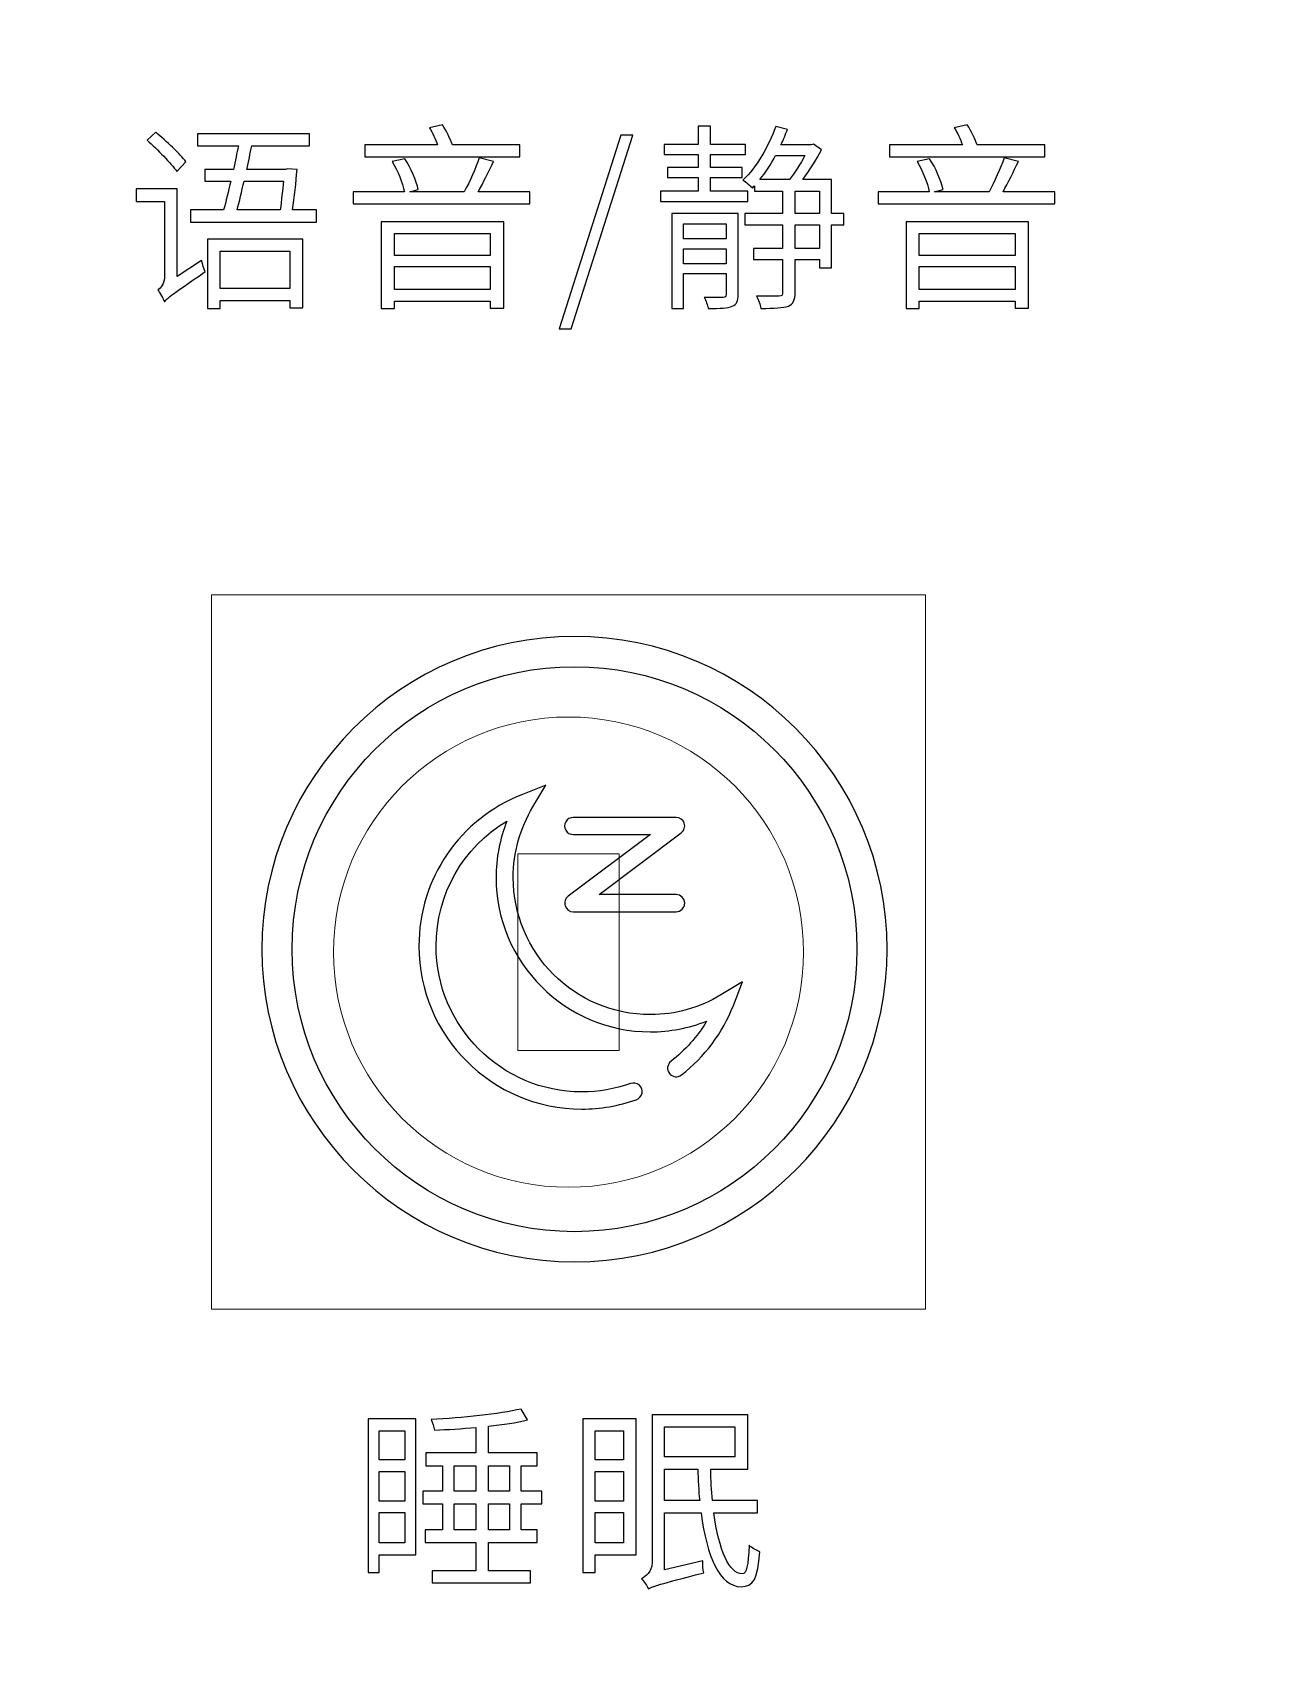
# Model space of a CAD drawing. Header units: millimetres. Extents: x 1003 to 1574, y -7 to 383.
# Drawn here: x 1067.84 to 1088.41, y 118.8 to 146.1 of the extents above; entities that cross this region are included whole.
import ezdxf

# ---------------------------------------------------------------- set-up
doc = ezdxf.new("R2010")
doc.units = ezdxf.units.MM
doc.layers.add('1', color=7, linetype='Continuous')
doc.layers.add('layer 1', color=7, linetype='Continuous')

# ---------------------------------------------------------------- blocks, each defined once
blk = doc.blocks.new('111')
at = {"layer": 'layer 1', "color": 1}
for points, knots in [([(581.58, 281.308), (574.092, 282.419), (568.226, 288.689), (567.735, 296.362), (567.735, 296.362), (567.735, 296.362), (567.735, 365.578), (567.735, 365.578), (567.735, 365.578), (568.277, 374.047), (575.367, 380.808), (583.958, 380.808), (583.958, 380.808), (583.958, 380.808), (760.978, 380.808), (760.978, 380.808), (760.978, 380.808), (769.919, 380.808), (777.235, 373.486), (777.235, 364.537), (777.235, 364.537), (777.235, 364.537), (777.235, 297.403), (777.235, 297.403), (777.235, 297.403), (777.235, 289.262), (771.181, 282.469), (763.356, 281.308), (763.356, 281.308), (763.356, 281.308), (581.58, 281.308), (581.58, 281.308)], [0, 0, 0, 0, 0.111111, 0.111111, 0.111111, 0.111111, 0.222222, 0.222222, 0.222222, 0.222222, 0.333333, 0.333333, 0.333333, 0.333333, 0.444444, 0.444444, 0.444444, 0.444444, 0.555556, 0.555556, 0.555556, 0.555556, 0.666667, 0.666667, 0.666667, 0.666667, 0.777778, 0.777778, 0.777778, 0.777778, 1, 1, 1, 1]), ([(636.408, 354.942), (636.408, 354.942), (633.799, 354.942), (633.799, 354.942), (633.799, 354.942), (633.799, 354.942), (633.799, 355.144), (633.799, 355.144), (633.799, 355.144), (633.799, 355.144), (635.023, 355.144), (635.023, 355.144), (635.023, 355.144), (634.993, 355.238), (634.939, 355.349), (634.886, 355.432), (634.886, 355.432), (634.886, 355.432), (635.104, 355.479), (635.104, 355.479), (635.104, 355.479), (635.174, 355.379), (635.234, 355.248), (635.272, 355.144), (635.272, 355.144), (635.272, 355.144), (636.408, 355.144), (636.408, 355.144), (636.408, 355.144), (636.408, 355.144), (636.408, 354.942), (636.408, 354.942)], [0, 0, 0, 0, 0.111111, 0.111111, 0.111111, 0.111111, 0.222222, 0.222222, 0.222222, 0.222222, 0.333333, 0.333333, 0.333333, 0.333333, 0.444444, 0.444444, 0.444444, 0.444444, 0.555556, 0.555556, 0.555556, 0.555556, 0.666667, 0.666667, 0.666667, 0.666667, 0.777778, 0.777778, 0.777778, 0.777778, 1, 1, 1, 1]), ([(640.238, 354.195), (640.238, 354.195), (638.769, 354.195), (638.769, 354.195), (638.769, 354.195), (638.769, 354.195), (638.769, 354.369), (638.769, 354.369), (638.769, 354.369), (638.769, 354.369), (639.403, 354.369), (639.403, 354.369), (639.403, 354.369), (639.403, 354.369), (639.403, 354.597), (639.403, 354.597), (639.403, 354.597), (639.403, 354.597), (638.886, 354.597), (638.886, 354.597), (638.886, 354.597), (638.886, 354.597), (638.886, 354.765), (638.886, 354.765), (638.886, 354.765), (638.886, 354.765), (639.403, 354.765), (639.403, 354.765), (639.403, 354.765), (639.403, 354.765), (639.403, 354.98), (639.403, 354.98), (639.403, 354.98), (639.403, 354.98), (638.832, 354.98), (638.832, 354.98), (638.832, 354.98), (638.832, 354.98), (638.832, 355.151), (638.832, 355.151), (638.832, 355.151), (638.832, 355.151), (639.403, 355.151), (639.403, 355.151), (639.403, 355.151), (639.403, 355.151), (639.403, 355.456), (639.403, 355.456), (639.403, 355.456), (639.403, 355.456), (639.611, 355.456), (639.611, 355.456), (639.611, 355.456), (639.611, 355.456), (639.611, 355.151), (639.611, 355.151), (639.611, 355.151), (639.611, 355.151), (640.198, 355.151), (640.198, 355.151), (640.198, 355.151), (640.198, 355.151), (640.198, 354.98), (640.198, 354.98), (640.198, 354.98), (640.198, 354.98), (639.611, 354.98), (639.611, 354.98), (639.611, 354.98), (639.611, 354.98), (639.611, 354.765), (639.611, 354.765), (639.611, 354.765), (639.611, 354.765), (640.141, 354.765), (640.141, 354.765), (640.141, 354.765), (640.141, 354.765), (640.141, 354.597), (640.141, 354.597), (640.141, 354.597), (640.141, 354.597), (639.611, 354.597), (639.611, 354.597), (639.611, 354.597), (639.611, 354.597), (639.611, 354.369), (639.611, 354.369), (639.611, 354.369), (639.611, 354.369), (640.238, 354.369), (640.238, 354.369), (640.238, 354.369), (640.238, 354.369), (640.238, 354.195), (640.238, 354.195)], [0, 0, 0, 0, 0.04, 0.04, 0.04, 0.04, 0.08, 0.08, 0.08, 0.08, 0.12, 0.12, 0.12, 0.12, 0.16, 0.16, 0.16, 0.16, 0.2, 0.2, 0.2, 0.2, 0.24, 0.24, 0.24, 0.24, 0.28, 0.28, 0.28, 0.28, 0.32, 0.32, 0.32, 0.32, 0.36, 0.36, 0.36, 0.36, 0.4, 0.4, 0.4, 0.4, 0.44, 0.44, 0.44, 0.44, 0.48, 0.48, 0.48, 0.48, 0.52, 0.52, 0.52, 0.52, 0.56, 0.56, 0.56, 0.56, 0.6, 0.6, 0.6, 0.6, 0.64, 0.64, 0.64, 0.64, 0.68, 0.68, 0.68, 0.68, 0.72, 0.72, 0.72, 0.72, 0.76, 0.76, 0.76, 0.76, 0.8, 0.8, 0.8, 0.8, 0.84, 0.84, 0.84, 0.84, 0.88, 0.88, 0.88, 0.88, 0.92, 0.92, 0.92, 0.92, 1, 1, 1, 1]), ([(641.851, 353.799), (641.851, 353.799), (641.643, 353.799), (641.643, 353.799), (641.643, 353.799), (641.643, 353.799), (641.643, 353.081), (641.643, 353.081), (641.643, 353.081), (641.643, 353.081), (641.442, 353.081), (641.442, 353.081), (641.442, 353.081), (641.442, 353.081), (641.442, 353.216), (641.442, 353.216), (641.442, 353.216), (641.442, 353.216), (641.033, 353.216), (641.033, 353.216), (641.033, 353.216), (641.033, 353.216), (641.033, 352.662), (641.033, 352.662), (641.033, 352.662), (641.033, 352.535), (641.003, 352.474), (640.919, 352.437), (640.919, 352.437), (640.831, 352.404), (640.687, 352.397), (640.456, 352.397), (640.456, 352.397), (640.446, 352.458), (640.416, 352.545), (640.386, 352.605), (640.386, 352.605), (640.563, 352.598), (640.714, 352.602), (640.761, 352.602), (640.761, 352.602), (640.808, 352.605), (640.821, 352.615), (640.821, 352.666), (640.821, 352.666), (640.821, 352.666), (640.821, 353.216), (640.821, 353.216), (640.821, 353.216), (640.821, 353.216), (640.335, 353.216), (640.335, 353.216), (640.335, 353.216), (640.335, 353.216), (640.335, 353.403), (640.335, 353.403), (640.335, 353.403), (640.335, 353.403), (640.821, 353.403), (640.821, 353.403), (640.821, 353.403), (640.821, 353.403), (640.821, 353.799), (640.821, 353.799), (640.821, 353.799), (640.821, 353.799), (640.187, 353.799), (640.187, 353.799), (640.187, 353.799), (640.187, 353.799), (640.187, 353.99), (640.187, 353.99), (640.187, 353.99), (640.187, 353.99), (640.821, 353.99), (640.821, 353.99), (640.821, 353.99), (640.821, 353.99), (640.821, 354.369), (640.821, 354.369), (640.821, 354.369), (640.821, 354.369), (640.352, 354.369), (640.352, 354.369), (640.352, 354.369), (640.352, 354.369), (640.352, 354.456), (640.352, 354.456), (640.352, 354.456), (640.352, 354.456), (640.318, 354.419), (640.318, 354.419), (640.318, 354.419), (640.285, 354.453), (640.204, 354.52), (640.157, 354.55), (640.157, 354.55), (640.386, 354.775), (640.583, 355.11), (640.707, 355.452), (640.707, 355.452), (640.707, 355.452), (640.905, 355.405), (640.905, 355.405), (640.905, 355.405), (640.872, 355.318), (640.835, 355.228), (640.795, 355.144), (640.795, 355.144), (640.795, 355.144), (641.304, 355.144), (641.304, 355.144), (641.304, 355.144), (641.304, 355.144), (641.341, 355.154), (641.341, 355.154), (641.341, 355.154), (641.341, 355.154), (641.475, 355.063), (641.475, 355.063), (641.475, 355.063), (641.392, 354.899), (641.274, 354.711), (641.16, 354.56), (641.16, 354.56), (641.16, 354.56), (641.643, 354.56), (641.643, 354.56), (641.643, 354.56), (641.643, 354.56), (641.643, 353.99), (641.643, 353.99), (641.643, 353.99), (641.643, 353.99), (641.851, 353.99), (641.851, 353.99), (641.851, 353.99), (641.851, 353.99), (641.851, 353.799), (641.851, 353.799)], [0, 0, 0, 0, 0.027778, 0.027778, 0.027778, 0.027778, 0.055556, 0.055556, 0.055556, 0.055556, 0.083333, 0.083333, 0.083333, 0.083333, 0.111111, 0.111111, 0.111111, 0.111111, 0.138889, 0.138889, 0.138889, 0.138889, 0.166667, 0.166667, 0.166667, 0.166667, 0.194444, 0.194444, 0.194444, 0.194444, 0.222222, 0.222222, 0.222222, 0.222222, 0.25, 0.25, 0.25, 0.25, 0.277778, 0.277778, 0.277778, 0.277778, 0.305556, 0.305556, 0.305556, 0.305556, 0.333333, 0.333333, 0.333333, 0.333333, 0.361111, 0.361111, 0.361111, 0.361111, 0.388889, 0.388889, 0.388889, 0.388889, 0.416667, 0.416667, 0.416667, 0.416667, 0.444444, 0.444444, 0.444444, 0.444444, 0.472222, 0.472222, 0.472222, 0.472222, 0.5, 0.5, 0.5, 0.5, 0.527778, 0.527778, 0.527778, 0.527778, 0.555556, 0.555556, 0.555556, 0.555556, 0.583333, 0.583333, 0.583333, 0.583333, 0.611111, 0.611111, 0.611111, 0.611111, 0.638889, 0.638889, 0.638889, 0.638889, 0.666667, 0.666667, 0.666667, 0.666667, 0.694444, 0.694444, 0.694444, 0.694444, 0.722222, 0.722222, 0.722222, 0.722222, 0.75, 0.75, 0.75, 0.75, 0.777778, 0.777778, 0.777778, 0.777778, 0.805556, 0.805556, 0.805556, 0.805556, 0.833333, 0.833333, 0.833333, 0.833333, 0.861111, 0.861111, 0.861111, 0.861111, 0.888889, 0.888889, 0.888889, 0.888889, 0.916667, 0.916667, 0.916667, 0.916667, 0.944444, 0.944444, 0.944444, 0.944444, 1, 1, 1, 1]), ([(645.229, 354.942), (645.229, 354.942), (642.62, 354.942), (642.62, 354.942), (642.62, 354.942), (642.62, 354.942), (642.62, 355.144), (642.62, 355.144), (642.62, 355.144), (642.62, 355.144), (643.844, 355.144), (643.844, 355.144), (643.844, 355.144), (643.814, 355.238), (643.76, 355.349), (643.707, 355.432), (643.707, 355.432), (643.707, 355.432), (643.924, 355.479), (643.924, 355.479), (643.924, 355.479), (643.995, 355.379), (644.055, 355.248), (644.092, 355.144), (644.092, 355.144), (644.092, 355.144), (645.229, 355.144), (645.229, 355.144), (645.229, 355.144), (645.229, 355.144), (645.229, 354.942), (645.229, 354.942)], [0, 0, 0, 0, 0.111111, 0.111111, 0.111111, 0.111111, 0.222222, 0.222222, 0.222222, 0.222222, 0.333333, 0.333333, 0.333333, 0.333333, 0.444444, 0.444444, 0.444444, 0.444444, 0.555556, 0.555556, 0.555556, 0.555556, 0.666667, 0.666667, 0.666667, 0.666667, 0.777778, 0.777778, 0.777778, 0.777778, 1, 1, 1, 1]), ([(630.643, 354.698), (630.539, 354.839), (630.321, 355.063), (630.143, 355.221), (630.143, 355.221), (630.143, 355.221), (630.287, 355.355), (630.287, 355.355), (630.287, 355.355), (630.465, 355.207), (630.693, 354.996), (630.794, 354.859), (630.794, 354.859), (630.794, 354.859), (630.643, 354.698), (630.643, 354.698)], [0, 0, 0, 0, 0.2, 0.2, 0.2, 0.2, 0.4, 0.4, 0.4, 0.4, 0.6, 0.6, 0.6, 0.6, 1, 1, 1, 1]), ([(632.99, 354.051), (632.99, 354.051), (632.99, 353.846), (632.99, 353.846), (632.99, 353.846), (632.99, 353.846), (630.87, 353.846), (630.87, 353.846), (630.87, 353.846), (630.87, 353.846), (630.87, 354.051), (630.87, 354.051), (630.87, 354.051), (630.87, 354.051), (631.427, 354.051), (631.427, 354.051), (631.427, 354.051), (631.467, 354.191), (631.508, 354.362), (631.548, 354.537), (631.548, 354.537), (631.548, 354.537), (631.112, 354.537), (631.112, 354.537), (631.112, 354.537), (631.112, 354.537), (631.112, 354.731), (631.112, 354.731), (631.112, 354.731), (631.112, 354.731), (631.595, 354.731), (631.595, 354.731), (631.595, 354.731), (631.625, 354.869), (631.648, 355.006), (631.676, 355.13), (631.676, 355.13), (631.676, 355.13), (630.988, 355.13), (630.988, 355.13), (630.988, 355.13), (630.988, 355.13), (630.988, 355.332), (630.988, 355.332), (630.988, 355.332), (630.988, 355.332), (632.873, 355.332), (632.873, 355.332), (632.873, 355.332), (632.873, 355.332), (632.873, 355.13), (632.873, 355.13), (632.873, 355.13), (632.873, 355.13), (631.9, 355.13), (631.9, 355.13), (631.9, 355.13), (631.877, 355.006), (631.846, 354.866), (631.816, 354.731), (631.816, 354.731), (631.816, 354.731), (632.47, 354.731), (632.47, 354.731), (632.47, 354.731), (632.47, 354.731), (632.504, 354.744), (632.504, 354.744), (632.504, 354.744), (632.504, 354.744), (632.662, 354.728), (632.662, 354.728), (632.662, 354.728), (632.645, 354.517), (632.618, 354.265), (632.588, 354.051), (632.588, 354.051), (632.588, 354.051), (632.99, 354.051), (632.99, 354.051)], [0, 0, 0, 0, 0.047619, 0.047619, 0.047619, 0.047619, 0.095238, 0.095238, 0.095238, 0.095238, 0.142857, 0.142857, 0.142857, 0.142857, 0.190476, 0.190476, 0.190476, 0.190476, 0.238095, 0.238095, 0.238095, 0.238095, 0.285714, 0.285714, 0.285714, 0.285714, 0.333333, 0.333333, 0.333333, 0.333333, 0.380952, 0.380952, 0.380952, 0.380952, 0.428571, 0.428571, 0.428571, 0.428571, 0.47619, 0.47619, 0.47619, 0.47619, 0.52381, 0.52381, 0.52381, 0.52381, 0.571429, 0.571429, 0.571429, 0.571429, 0.619048, 0.619048, 0.619048, 0.619048, 0.666667, 0.666667, 0.666667, 0.666667, 0.714286, 0.714286, 0.714286, 0.714286, 0.761905, 0.761905, 0.761905, 0.761905, 0.809524, 0.809524, 0.809524, 0.809524, 0.857143, 0.857143, 0.857143, 0.857143, 0.904762, 0.904762, 0.904762, 0.904762, 1, 1, 1, 1]), ([(638.103, 355.305), (638.103, 355.305), (638.307, 355.305), (638.307, 355.305), (638.307, 355.305), (638.307, 355.305), (637.271, 352.055), (637.271, 352.055), (637.271, 352.055), (637.271, 352.055), (637.07, 352.055), (637.07, 352.055), (637.07, 352.055), (637.07, 352.055), (638.103, 355.305), (638.103, 355.305)], [0, 0, 0, 0, 0.2, 0.2, 0.2, 0.2, 0.4, 0.4, 0.4, 0.4, 0.6, 0.6, 0.6, 0.6, 1, 1, 1, 1]), ([(636.576, 354.356), (636.576, 354.356), (636.576, 354.151), (636.576, 354.151), (636.576, 354.151), (636.576, 354.151), (633.608, 354.151), (633.608, 354.151), (633.608, 354.151), (633.608, 354.151), (633.608, 354.356), (633.608, 354.356), (633.608, 354.356), (633.608, 354.356), (634.466, 354.356), (634.466, 354.356), (634.466, 354.356), (634.436, 354.503), (634.356, 354.711), (634.262, 354.865), (634.262, 354.865), (634.262, 354.865), (634.473, 354.912), (634.473, 354.912), (634.473, 354.912), (634.577, 354.755), (634.668, 354.537), (634.698, 354.392), (634.698, 354.392), (634.698, 354.392), (634.557, 354.356), (634.557, 354.356), (634.557, 354.356), (634.557, 354.356), (635.473, 354.356), (635.473, 354.356), (635.473, 354.356), (635.56, 354.517), (635.667, 354.762), (635.724, 354.926), (635.724, 354.926), (635.724, 354.926), (635.966, 354.865), (635.966, 354.865), (635.966, 354.865), (635.881, 354.698), (635.791, 354.506), (635.707, 354.356), (635.707, 354.356), (635.707, 354.356), (636.576, 354.356), (636.576, 354.356)], [0, 0, 0, 0, 0.071429, 0.071429, 0.071429, 0.071429, 0.142857, 0.142857, 0.142857, 0.142857, 0.214286, 0.214286, 0.214286, 0.214286, 0.285714, 0.285714, 0.285714, 0.285714, 0.357143, 0.357143, 0.357143, 0.357143, 0.428571, 0.428571, 0.428571, 0.428571, 0.5, 0.5, 0.5, 0.5, 0.571429, 0.571429, 0.571429, 0.571429, 0.642857, 0.642857, 0.642857, 0.642857, 0.714286, 0.714286, 0.714286, 0.714286, 0.785714, 0.785714, 0.785714, 0.785714, 0.857143, 0.857143, 0.857143, 0.857143, 1, 1, 1, 1]), ([(640.704, 354.963), (640.624, 354.815), (640.537, 354.678), (640.439, 354.56), (640.439, 354.56), (640.439, 354.56), (640.939, 354.56), (640.939, 354.56), (640.939, 354.56), (641.03, 354.674), (641.123, 354.829), (641.197, 354.963), (641.197, 354.963), (641.197, 354.963), (640.704, 354.963), (640.704, 354.963)], [0, 0, 0, 0, 0.2, 0.2, 0.2, 0.2, 0.4, 0.4, 0.4, 0.4, 0.6, 0.6, 0.6, 0.6, 1, 1, 1, 1]), ([(645.397, 354.356), (645.397, 354.356), (645.397, 354.151), (645.397, 354.151), (645.397, 354.151), (645.397, 354.151), (642.429, 354.151), (642.429, 354.151), (642.429, 354.151), (642.429, 354.151), (642.429, 354.356), (642.429, 354.356), (642.429, 354.356), (642.429, 354.356), (643.287, 354.356), (643.287, 354.356), (643.287, 354.356), (643.257, 354.503), (643.177, 354.711), (643.083, 354.865), (643.083, 354.865), (643.083, 354.865), (643.294, 354.912), (643.294, 354.912), (643.294, 354.912), (643.398, 354.755), (643.489, 354.537), (643.519, 354.392), (643.519, 354.392), (643.519, 354.392), (643.378, 354.356), (643.378, 354.356), (643.378, 354.356), (643.378, 354.356), (644.293, 354.356), (644.293, 354.356), (644.293, 354.356), (644.38, 354.517), (644.488, 354.762), (644.545, 354.926), (644.545, 354.926), (644.545, 354.926), (644.786, 354.865), (644.786, 354.865), (644.786, 354.865), (644.703, 354.698), (644.612, 354.506), (644.528, 354.356), (644.528, 354.356), (644.528, 354.356), (645.397, 354.356), (645.397, 354.356)], [0, 0, 0, 0, 0.071429, 0.071429, 0.071429, 0.071429, 0.142857, 0.142857, 0.142857, 0.142857, 0.214286, 0.214286, 0.214286, 0.214286, 0.285714, 0.285714, 0.285714, 0.285714, 0.357143, 0.357143, 0.357143, 0.357143, 0.428571, 0.428571, 0.428571, 0.428571, 0.5, 0.5, 0.5, 0.5, 0.571429, 0.571429, 0.571429, 0.571429, 0.642857, 0.642857, 0.642857, 0.642857, 0.714286, 0.714286, 0.714286, 0.714286, 0.785714, 0.785714, 0.785714, 0.785714, 0.857143, 0.857143, 0.857143, 0.857143, 1, 1, 1, 1]), ([(631.059, 353.202), (631.072, 353.141), (631.098, 353.058), (631.119, 353.014), (631.119, 353.014), (630.565, 352.632), (630.481, 352.572), (630.435, 352.508), (630.435, 352.508), (630.414, 352.562), (630.357, 352.659), (630.324, 352.709), (630.324, 352.709), (630.367, 352.739), (630.435, 352.806), (630.435, 352.944), (630.435, 352.944), (630.435, 352.944), (630.435, 354.191), (630.435, 354.191), (630.435, 354.191), (630.435, 354.191), (629.958, 354.191), (629.958, 354.191), (629.958, 354.191), (629.958, 354.191), (629.958, 354.403), (629.958, 354.403), (629.958, 354.403), (629.958, 354.403), (630.646, 354.403), (630.646, 354.403), (630.646, 354.403), (630.646, 354.403), (630.646, 352.931), (630.646, 352.931), (630.646, 352.931), (630.646, 352.931), (631.059, 353.202), (631.059, 353.202)], [0, 0, 0, 0, 0.090909, 0.090909, 0.090909, 0.090909, 0.181818, 0.181818, 0.181818, 0.181818, 0.272727, 0.272727, 0.272727, 0.272727, 0.363636, 0.363636, 0.363636, 0.363636, 0.454545, 0.454545, 0.454545, 0.454545, 0.545455, 0.545455, 0.545455, 0.545455, 0.636364, 0.636364, 0.636364, 0.636364, 0.727273, 0.727273, 0.727273, 0.727273, 0.818182, 0.818182, 0.818182, 0.818182, 1, 1, 1, 1]), ([(631.773, 354.537), (631.732, 354.359), (631.692, 354.191), (631.655, 354.051), (631.655, 354.051), (631.655, 354.051), (632.38, 354.051), (632.38, 354.051), (632.38, 354.051), (632.399, 354.208), (632.42, 354.389), (632.433, 354.537), (632.433, 354.537), (632.433, 354.537), (631.773, 354.537), (631.773, 354.537)], [0, 0, 0, 0, 0.2, 0.2, 0.2, 0.2, 0.4, 0.4, 0.4, 0.4, 0.6, 0.6, 0.6, 0.6, 1, 1, 1, 1]), ([(641.033, 353.99), (641.033, 353.99), (641.442, 353.99), (641.442, 353.99), (641.442, 353.99), (641.442, 353.99), (641.442, 354.369), (641.442, 354.369), (641.442, 354.369), (641.442, 354.369), (641.033, 354.369), (641.033, 354.369), (641.033, 354.369), (641.033, 354.369), (641.033, 353.99), (641.033, 353.99)], [0, 0, 0, 0, 0.2, 0.2, 0.2, 0.2, 0.4, 0.4, 0.4, 0.4, 0.6, 0.6, 0.6, 0.6, 1, 1, 1, 1]), ([(634.077, 353.849), (634.077, 353.849), (636.137, 353.849), (636.137, 353.849), (636.137, 353.849), (636.137, 353.849), (636.137, 352.401), (636.137, 352.401), (636.137, 352.401), (636.137, 352.401), (635.908, 352.401), (635.908, 352.401), (635.908, 352.401), (635.908, 352.401), (635.908, 352.521), (635.908, 352.521), (635.908, 352.521), (635.908, 352.521), (634.299, 352.521), (634.299, 352.521), (634.299, 352.521), (634.299, 352.521), (634.299, 352.394), (634.299, 352.394), (634.299, 352.394), (634.299, 352.394), (634.077, 352.394), (634.077, 352.394), (634.077, 352.394), (634.077, 352.394), (634.077, 353.849), (634.077, 353.849)], [0, 0, 0, 0, 0.111111, 0.111111, 0.111111, 0.111111, 0.222222, 0.222222, 0.222222, 0.222222, 0.333333, 0.333333, 0.333333, 0.333333, 0.444444, 0.444444, 0.444444, 0.444444, 0.555556, 0.555556, 0.555556, 0.555556, 0.666667, 0.666667, 0.666667, 0.666667, 0.777778, 0.777778, 0.777778, 0.777778, 1, 1, 1, 1]), ([(640.077, 352.629), (640.077, 352.521), (640.053, 352.464), (639.977, 352.434), (639.977, 352.434), (639.899, 352.397), (639.782, 352.397), (639.574, 352.397), (639.574, 352.397), (639.564, 352.451), (639.53, 352.528), (639.507, 352.582), (639.507, 352.582), (639.658, 352.575), (639.785, 352.579), (639.822, 352.579), (639.822, 352.579), (639.862, 352.582), (639.872, 352.592), (639.872, 352.632), (639.872, 352.632), (639.872, 352.632), (639.872, 352.981), (639.872, 352.981), (639.872, 352.981), (639.872, 352.981), (639.158, 352.981), (639.158, 352.981), (639.158, 352.981), (639.158, 352.981), (639.158, 352.397), (639.158, 352.397), (639.158, 352.397), (639.158, 352.397), (638.96, 352.397), (638.96, 352.397), (638.96, 352.397), (638.96, 352.397), (638.96, 353.99), (638.96, 353.99), (638.96, 353.99), (638.96, 353.99), (640.077, 353.99), (640.077, 353.99), (640.077, 353.99), (640.077, 353.99), (640.077, 352.629), (640.077, 352.629)], [0, 0, 0, 0, 0.076923, 0.076923, 0.076923, 0.076923, 0.153846, 0.153846, 0.153846, 0.153846, 0.230769, 0.230769, 0.230769, 0.230769, 0.307692, 0.307692, 0.307692, 0.307692, 0.384615, 0.384615, 0.384615, 0.384615, 0.461538, 0.461538, 0.461538, 0.461538, 0.538462, 0.538462, 0.538462, 0.538462, 0.615385, 0.615385, 0.615385, 0.615385, 0.692308, 0.692308, 0.692308, 0.692308, 0.769231, 0.769231, 0.769231, 0.769231, 0.846154, 0.846154, 0.846154, 0.846154, 1, 1, 1, 1]), ([(639.158, 353.564), (639.158, 353.564), (639.872, 353.564), (639.872, 353.564), (639.872, 353.564), (639.872, 353.564), (639.872, 353.816), (639.872, 353.816), (639.872, 353.816), (639.872, 353.816), (639.158, 353.816), (639.158, 353.816), (639.158, 353.816), (639.158, 353.816), (639.158, 353.564), (639.158, 353.564)], [0, 0, 0, 0, 0.2, 0.2, 0.2, 0.2, 0.4, 0.4, 0.4, 0.4, 0.6, 0.6, 0.6, 0.6, 1, 1, 1, 1]), ([(642.898, 353.849), (642.898, 353.849), (644.958, 353.849), (644.958, 353.849), (644.958, 353.849), (644.958, 353.849), (644.958, 352.401), (644.958, 352.401), (644.958, 352.401), (644.958, 352.401), (644.729, 352.401), (644.729, 352.401), (644.729, 352.401), (644.729, 352.401), (644.729, 352.521), (644.729, 352.521), (644.729, 352.521), (644.729, 352.521), (643.12, 352.521), (643.12, 352.521), (643.12, 352.521), (643.12, 352.521), (643.12, 352.394), (643.12, 352.394), (643.12, 352.394), (643.12, 352.394), (642.898, 352.394), (642.898, 352.394), (642.898, 352.394), (642.898, 352.394), (642.898, 353.849), (642.898, 353.849)], [0, 0, 0, 0, 0.111111, 0.111111, 0.111111, 0.111111, 0.222222, 0.222222, 0.222222, 0.222222, 0.333333, 0.333333, 0.333333, 0.333333, 0.444444, 0.444444, 0.444444, 0.444444, 0.555556, 0.555556, 0.555556, 0.555556, 0.666667, 0.666667, 0.666667, 0.666667, 0.777778, 0.777778, 0.777778, 0.777778, 1, 1, 1, 1]), ([(631.156, 353.558), (631.156, 353.558), (632.762, 353.558), (632.762, 353.558), (632.762, 353.558), (632.762, 353.558), (632.762, 352.407), (632.762, 352.407), (632.762, 352.407), (632.762, 352.407), (632.541, 352.407), (632.541, 352.407), (632.541, 352.407), (632.541, 352.407), (632.541, 352.531), (632.541, 352.531), (632.541, 352.531), (632.541, 352.531), (631.37, 352.531), (631.37, 352.531), (631.37, 352.531), (631.37, 352.531), (631.37, 352.397), (631.37, 352.397), (631.37, 352.397), (631.37, 352.397), (631.156, 352.397), (631.156, 352.397), (631.156, 352.397), (631.156, 352.397), (631.156, 353.558), (631.156, 353.558)], [0, 0, 0, 0, 0.111111, 0.111111, 0.111111, 0.111111, 0.222222, 0.222222, 0.222222, 0.222222, 0.333333, 0.333333, 0.333333, 0.333333, 0.444444, 0.444444, 0.444444, 0.444444, 0.555556, 0.555556, 0.555556, 0.555556, 0.666667, 0.666667, 0.666667, 0.666667, 0.777778, 0.777778, 0.777778, 0.777778, 1, 1, 1, 1]), ([(634.299, 353.283), (634.299, 353.283), (635.908, 353.283), (635.908, 353.283), (635.908, 353.283), (635.908, 353.283), (635.908, 353.655), (635.908, 353.655), (635.908, 353.655), (635.908, 353.655), (634.299, 353.655), (634.299, 353.655), (634.299, 353.655), (634.299, 353.655), (634.299, 353.283), (634.299, 353.283)], [0, 0, 0, 0, 0.2, 0.2, 0.2, 0.2, 0.4, 0.4, 0.4, 0.4, 0.6, 0.6, 0.6, 0.6, 1, 1, 1, 1]), ([(641.442, 353.799), (641.442, 353.799), (641.033, 353.799), (641.033, 353.799), (641.033, 353.799), (641.033, 353.799), (641.033, 353.403), (641.033, 353.403), (641.033, 353.403), (641.033, 353.403), (641.442, 353.403), (641.442, 353.403), (641.442, 353.403), (641.442, 353.403), (641.442, 353.799), (641.442, 353.799)], [0, 0, 0, 0, 0.2, 0.2, 0.2, 0.2, 0.4, 0.4, 0.4, 0.4, 0.6, 0.6, 0.6, 0.6, 1, 1, 1, 1]), ([(643.12, 353.283), (643.12, 353.283), (644.729, 353.283), (644.729, 353.283), (644.729, 353.283), (644.729, 353.283), (644.729, 353.655), (644.729, 353.655), (644.729, 353.655), (644.729, 353.655), (643.12, 353.655), (643.12, 353.655), (643.12, 353.655), (643.12, 353.655), (643.12, 353.283), (643.12, 353.283)], [0, 0, 0, 0, 0.2, 0.2, 0.2, 0.2, 0.4, 0.4, 0.4, 0.4, 0.6, 0.6, 0.6, 0.6, 1, 1, 1, 1]), ([(631.37, 352.729), (631.37, 352.729), (632.54, 352.729), (632.54, 352.729), (632.54, 352.729), (632.54, 352.729), (632.54, 353.359), (632.54, 353.359), (632.54, 353.359), (632.54, 353.359), (631.37, 353.359), (631.37, 353.359), (631.37, 353.359), (631.37, 353.359), (631.37, 352.729), (631.37, 352.729)], [0, 0, 0, 0, 0.2, 0.2, 0.2, 0.2, 0.4, 0.4, 0.4, 0.4, 0.6, 0.6, 0.6, 0.6, 1, 1, 1, 1]), ([(639.872, 353.4), (639.872, 353.4), (639.158, 353.4), (639.158, 353.4), (639.158, 353.4), (639.158, 353.4), (639.158, 353.145), (639.158, 353.145), (639.158, 353.145), (639.158, 353.145), (639.872, 353.145), (639.872, 353.145), (639.872, 353.145), (639.872, 353.145), (639.872, 353.4), (639.872, 353.4)], [0, 0, 0, 0, 0.2, 0.2, 0.2, 0.2, 0.4, 0.4, 0.4, 0.4, 0.6, 0.6, 0.6, 0.6, 1, 1, 1, 1]), ([(635.908, 353.101), (635.908, 353.101), (634.299, 353.101), (634.299, 353.101), (634.299, 353.101), (634.299, 353.101), (634.299, 352.712), (634.299, 352.712), (634.299, 352.712), (634.299, 352.712), (635.908, 352.712), (635.908, 352.712), (635.908, 352.712), (635.908, 352.712), (635.908, 353.101), (635.908, 353.101)], [0, 0, 0, 0, 0.2, 0.2, 0.2, 0.2, 0.4, 0.4, 0.4, 0.4, 0.6, 0.6, 0.6, 0.6, 1, 1, 1, 1]), ([(644.729, 353.101), (644.729, 353.101), (643.12, 353.101), (643.12, 353.101), (643.12, 353.101), (643.12, 353.101), (643.12, 352.712), (643.12, 352.712), (643.12, 352.712), (643.12, 352.712), (644.729, 352.712), (644.729, 352.712), (644.729, 352.712), (644.729, 352.712), (644.729, 353.101), (644.729, 353.101)], [0, 0, 0, 0, 0.2, 0.2, 0.2, 0.2, 0.4, 0.4, 0.4, 0.4, 0.6, 0.6, 0.6, 0.6, 1, 1, 1, 1]), ([(637.325, 336.378), (634.428, 336.378), (632.071, 338.735), (632.071, 341.632), (632.071, 341.632), (632.071, 344.529), (634.428, 346.886), (637.325, 346.886), (637.325, 346.886), (640.223, 346.886), (642.58, 344.529), (642.58, 341.632), (642.58, 341.632), (642.58, 338.735), (640.223, 336.378), (637.325, 336.378)], [0, 0, 0, 0, 0.2, 0.2, 0.2, 0.2, 0.4, 0.4, 0.4, 0.4, 0.6, 0.6, 0.6, 0.6, 1, 1, 1, 1]), ([(637.325, 346.378), (634.708, 346.378), (632.579, 344.249), (632.579, 341.632), (632.579, 341.632), (632.579, 339.015), (634.708, 336.886), (637.325, 336.886), (637.325, 336.886), (639.943, 336.886), (642.072, 339.015), (642.072, 341.632), (642.072, 341.632), (642.072, 344.249), (639.943, 346.378), (637.325, 346.378)], [0, 0, 0, 0, 0.2, 0.2, 0.2, 0.2, 0.4, 0.4, 0.4, 0.4, 0.6, 0.6, 0.6, 0.6, 1, 1, 1, 1]), ([(637.448, 338.946), (635.939, 338.946), (634.71, 340.174), (634.71, 341.684), (634.71, 341.684), (634.71, 342.817), (635.394, 343.817), (636.451, 344.231), (636.451, 344.231), (636.451, 344.231), (636.846, 344.386), (636.846, 344.386), (636.846, 344.386), (636.846, 344.386), (636.627, 344.023), (636.627, 344.023), (636.627, 344.023), (636.411, 343.665), (636.296, 343.255), (636.295, 342.837), (636.295, 342.837), (636.295, 341.566), (637.33, 340.532), (638.601, 340.532), (638.601, 340.532), (639.019, 340.532), (639.429, 340.647), (639.787, 340.863), (639.787, 340.863), (639.787, 340.863), (640.151, 341.081), (640.151, 341.081), (640.151, 341.081), (640.151, 341.081), (639.996, 340.687), (639.996, 340.687), (639.996, 340.687), (639.815, 340.226), (639.513, 339.822), (639.122, 339.519), (639.122, 339.519), (639.059, 339.47), (638.969, 339.482), (638.92, 339.544), (638.92, 339.544), (638.872, 339.607), (638.882, 339.697), (638.945, 339.746), (638.945, 339.746), (639.185, 339.933), (639.389, 340.162), (639.546, 340.423), (639.546, 340.423), (639.245, 340.304), (638.924, 340.243), (638.601, 340.243), (638.601, 340.243), (637.171, 340.243), (636.007, 341.406), (636.007, 342.836), (636.007, 342.836), (636.008, 343.16), (636.069, 343.481), (636.188, 343.783), (636.188, 343.783), (635.454, 343.346), (634.999, 342.559), (634.999, 341.684), (634.999, 341.684), (634.999, 340.333), (636.098, 339.234), (637.448, 339.234), (637.448, 339.234), (637.727, 339.234), (638.002, 339.281), (638.265, 339.374), (638.265, 339.374), (638.314, 339.394), (638.37, 339.385), (638.411, 339.351), (638.411, 339.351), (638.451, 339.317), (638.47, 339.264), (638.46, 339.212), (638.46, 339.212), (638.449, 339.16), (638.411, 339.118), (638.361, 339.102), (638.361, 339.102), (638.068, 338.999), (637.759, 338.946), (637.448, 338.946)], [0, 0, 0, 0, 0.041667, 0.041667, 0.041667, 0.041667, 0.083333, 0.083333, 0.083333, 0.083333, 0.125, 0.125, 0.125, 0.125, 0.166667, 0.166667, 0.166667, 0.166667, 0.208333, 0.208333, 0.208333, 0.208333, 0.25, 0.25, 0.25, 0.25, 0.291667, 0.291667, 0.291667, 0.291667, 0.333333, 0.333333, 0.333333, 0.333333, 0.375, 0.375, 0.375, 0.375, 0.416667, 0.416667, 0.416667, 0.416667, 0.458333, 0.458333, 0.458333, 0.458333, 0.5, 0.5, 0.5, 0.5, 0.541667, 0.541667, 0.541667, 0.541667, 0.583333, 0.583333, 0.583333, 0.583333, 0.625, 0.625, 0.625, 0.625, 0.666667, 0.666667, 0.666667, 0.666667, 0.708333, 0.708333, 0.708333, 0.708333, 0.75, 0.75, 0.75, 0.75, 0.791667, 0.791667, 0.791667, 0.791667, 0.833333, 0.833333, 0.833333, 0.833333, 0.875, 0.875, 0.875, 0.875, 0.916667, 0.916667, 0.916667, 0.916667, 1, 1, 1, 1]), ([(639.033, 342.26), (639.033, 342.26), (637.304, 342.26), (637.304, 342.26), (637.304, 342.26), (637.242, 342.26), (637.187, 342.3), (637.167, 342.359), (637.167, 342.359), (637.148, 342.417), (637.168, 342.482), (637.218, 342.52), (637.218, 342.52), (637.218, 342.52), (638.6, 343.557), (638.6, 343.557), (638.6, 343.557), (638.6, 343.557), (637.304, 343.557), (637.304, 343.557), (637.304, 343.557), (637.253, 343.557), (637.205, 343.584), (637.179, 343.629), (637.179, 343.629), (637.153, 343.674), (637.153, 343.729), (637.179, 343.774), (637.179, 343.774), (637.205, 343.818), (637.253, 343.846), (637.304, 343.846), (637.304, 343.846), (637.304, 343.846), (639.033, 343.846), (639.033, 343.846), (639.033, 343.846), (639.095, 343.845), (639.15, 343.806), (639.17, 343.747), (639.17, 343.747), (639.189, 343.688), (639.169, 343.623), (639.12, 343.586), (639.12, 343.586), (639.12, 343.586), (637.737, 342.549), (637.737, 342.549), (637.737, 342.549), (637.737, 342.549), (639.033, 342.549), (639.033, 342.549), (639.033, 342.549), (639.113, 342.549), (639.177, 342.484), (639.177, 342.404), (639.177, 342.404), (639.177, 342.325), (639.113, 342.26), (639.033, 342.26)], [0, 0, 0, 0, 0.0625, 0.0625, 0.0625, 0.0625, 0.125, 0.125, 0.125, 0.125, 0.1875, 0.1875, 0.1875, 0.1875, 0.25, 0.25, 0.25, 0.25, 0.3125, 0.3125, 0.3125, 0.3125, 0.375, 0.375, 0.375, 0.375, 0.4375, 0.4375, 0.4375, 0.4375, 0.5, 0.5, 0.5, 0.5, 0.5625, 0.5625, 0.5625, 0.5625, 0.625, 0.625, 0.625, 0.625, 0.6875, 0.6875, 0.6875, 0.6875, 0.75, 0.75, 0.75, 0.75, 0.8125, 0.8125, 0.8125, 0.8125, 0.875, 0.875, 0.875, 0.875, 1, 1, 1, 1]), ([(636.427, 332.314), (636.427, 332.314), (636.427, 331.875), (636.427, 331.875), (636.427, 331.875), (636.427, 331.875), (636.695, 331.875), (636.695, 331.875), (636.695, 331.875), (636.695, 331.875), (636.695, 331.664), (636.695, 331.664), (636.695, 331.664), (636.695, 331.664), (635.88, 331.664), (635.88, 331.664), (635.88, 331.664), (635.88, 331.664), (635.88, 331.191), (635.88, 331.191), (635.88, 331.191), (635.88, 331.191), (636.584, 331.191), (636.584, 331.191), (636.584, 331.191), (636.584, 331.191), (636.584, 330.986), (636.584, 330.986), (636.584, 330.986), (636.584, 330.986), (634.931, 330.986), (634.931, 330.986), (634.931, 330.986), (634.931, 330.986), (634.931, 331.191), (634.931, 331.191), (634.931, 331.191), (634.931, 331.191), (635.669, 331.191), (635.669, 331.191), (635.669, 331.191), (635.669, 331.191), (635.669, 331.664), (635.669, 331.664), (635.669, 331.664), (635.669, 331.664), (634.814, 331.664), (634.814, 331.664), (634.814, 331.664), (634.814, 331.664), (634.814, 331.875), (634.814, 331.875), (634.814, 331.875), (634.814, 331.875), (635.109, 331.875), (635.109, 331.875), (635.109, 331.875), (635.109, 331.875), (635.109, 332.314), (635.109, 332.314), (635.109, 332.314), (635.109, 332.314), (634.777, 332.314), (634.777, 332.314), (634.777, 332.314), (634.777, 332.314), (634.777, 332.529), (634.777, 332.529), (634.777, 332.529), (634.777, 332.529), (635.109, 332.529), (635.109, 332.529), (635.109, 332.529), (635.109, 332.529), (635.109, 332.955), (635.109, 332.955), (635.109, 332.955), (635.109, 332.955), (634.824, 332.955), (634.824, 332.955), (634.824, 332.955), (634.824, 332.955), (634.824, 333.169), (634.824, 333.169), (634.824, 333.169), (634.824, 333.169), (635.669, 333.169), (635.669, 333.169), (635.669, 333.169), (635.669, 333.169), (635.669, 333.599), (635.669, 333.599), (635.669, 333.599), (635.434, 333.575), (635.193, 333.562), (634.971, 333.552), (634.971, 333.552), (634.965, 333.602), (634.938, 333.679), (634.915, 333.729), (634.915, 333.729), (635.434, 333.76), (636.065, 333.82), (636.427, 333.907), (636.427, 333.907), (636.427, 333.907), (636.537, 333.723), (636.537, 333.723), (636.537, 333.723), (636.353, 333.679), (636.125, 333.642), (635.88, 333.619), (635.88, 333.619), (635.88, 333.619), (635.88, 333.169), (635.88, 333.169), (635.88, 333.169), (635.88, 333.169), (636.699, 333.169), (636.699, 333.169), (636.699, 333.169), (636.699, 333.169), (636.699, 332.955), (636.699, 332.955), (636.699, 332.955), (636.699, 332.955), (636.427, 332.955), (636.427, 332.955), (636.427, 332.955), (636.427, 332.955), (636.427, 332.529), (636.427, 332.529), (636.427, 332.529), (636.427, 332.529), (636.775, 332.529), (636.775, 332.529), (636.775, 332.529), (636.775, 332.529), (636.775, 332.314), (636.775, 332.314), (636.775, 332.314), (636.775, 332.314), (636.427, 332.314), (636.427, 332.314)], [0, 0, 0, 0, 0.027027, 0.027027, 0.027027, 0.027027, 0.054054, 0.054054, 0.054054, 0.054054, 0.081081, 0.081081, 0.081081, 0.081081, 0.108108, 0.108108, 0.108108, 0.108108, 0.135135, 0.135135, 0.135135, 0.135135, 0.162162, 0.162162, 0.162162, 0.162162, 0.189189, 0.189189, 0.189189, 0.189189, 0.216216, 0.216216, 0.216216, 0.216216, 0.243243, 0.243243, 0.243243, 0.243243, 0.27027, 0.27027, 0.27027, 0.27027, 0.297297, 0.297297, 0.297297, 0.297297, 0.324324, 0.324324, 0.324324, 0.324324, 0.351351, 0.351351, 0.351351, 0.351351, 0.378378, 0.378378, 0.378378, 0.378378, 0.405405, 0.405405, 0.405405, 0.405405, 0.432432, 0.432432, 0.432432, 0.432432, 0.459459, 0.459459, 0.459459, 0.459459, 0.486486, 0.486486, 0.486486, 0.486486, 0.513514, 0.513514, 0.513514, 0.513514, 0.540541, 0.540541, 0.540541, 0.540541, 0.567568, 0.567568, 0.567568, 0.567568, 0.594595, 0.594595, 0.594595, 0.594595, 0.621622, 0.621622, 0.621622, 0.621622, 0.648649, 0.648649, 0.648649, 0.648649, 0.675676, 0.675676, 0.675676, 0.675676, 0.702703, 0.702703, 0.702703, 0.702703, 0.72973, 0.72973, 0.72973, 0.72973, 0.756757, 0.756757, 0.756757, 0.756757, 0.783784, 0.783784, 0.783784, 0.783784, 0.810811, 0.810811, 0.810811, 0.810811, 0.837838, 0.837838, 0.837838, 0.837838, 0.864865, 0.864865, 0.864865, 0.864865, 0.891892, 0.891892, 0.891892, 0.891892, 0.918919, 0.918919, 0.918919, 0.918919, 0.945946, 0.945946, 0.945946, 0.945946, 1, 1, 1, 1]), ([(634.656, 331.456), (634.656, 331.456), (634.043, 331.456), (634.043, 331.456), (634.043, 331.456), (634.043, 331.456), (634.043, 331.161), (634.043, 331.161), (634.043, 331.161), (634.043, 331.161), (633.858, 331.161), (633.858, 331.161), (633.858, 331.161), (633.858, 331.161), (633.858, 333.743), (633.858, 333.743), (633.858, 333.743), (633.858, 333.743), (634.656, 333.743), (634.656, 333.743), (634.656, 333.743), (634.656, 333.743), (634.656, 331.456), (634.656, 331.456)], [0, 0, 0, 0, 0.142857, 0.142857, 0.142857, 0.142857, 0.285714, 0.285714, 0.285714, 0.285714, 0.428571, 0.428571, 0.428571, 0.428571, 0.571429, 0.571429, 0.571429, 0.571429, 0.714286, 0.714286, 0.714286, 0.714286, 1, 1, 1, 1]), ([(638.359, 331.456), (638.359, 331.456), (637.672, 331.456), (637.672, 331.456), (637.672, 331.456), (637.672, 331.456), (637.672, 331.161), (637.672, 331.161), (637.672, 331.161), (637.672, 331.161), (637.464, 331.161), (637.464, 331.161), (637.464, 331.161), (637.464, 331.161), (637.464, 333.743), (637.464, 333.743), (637.464, 333.743), (637.464, 333.743), (638.359, 333.743), (638.359, 333.743), (638.359, 333.743), (638.359, 333.743), (638.359, 331.456), (638.359, 331.456)], [0, 0, 0, 0, 0.142857, 0.142857, 0.142857, 0.142857, 0.285714, 0.285714, 0.285714, 0.285714, 0.428571, 0.428571, 0.428571, 0.428571, 0.571429, 0.571429, 0.571429, 0.571429, 0.714286, 0.714286, 0.714286, 0.714286, 1, 1, 1, 1]), ([(639.667, 332.16), (639.751, 331.533), (639.926, 331.137), (640.144, 331.137), (640.144, 331.137), (640.217, 331.137), (640.244, 331.285), (640.261, 331.617), (640.261, 331.617), (640.308, 331.57), (640.382, 331.53), (640.439, 331.509), (640.439, 331.509), (640.409, 331.053), (640.331, 330.922), (640.127, 330.922), (640.127, 330.922), (639.765, 330.922), (639.547, 331.425), (639.453, 332.16), (639.453, 332.16), (639.453, 332.16), (638.839, 332.16), (638.839, 332.16), (638.839, 332.16), (638.839, 332.16), (638.839, 331.207), (638.839, 331.207), (638.839, 331.207), (638.839, 331.207), (639.483, 331.358), (639.483, 331.358), (639.483, 331.358), (639.48, 331.295), (639.486, 331.207), (639.496, 331.157), (639.496, 331.157), (638.735, 330.959), (638.634, 330.926), (638.567, 330.886), (638.567, 330.886), (638.547, 330.929), (638.494, 331.013), (638.453, 331.056), (638.453, 331.056), (638.52, 331.09), (638.628, 331.174), (638.628, 331.321), (638.628, 331.321), (638.628, 331.321), (638.628, 333.81), (638.628, 333.81), (638.628, 333.81), (638.628, 333.81), (640.241, 333.81), (640.241, 333.81), (640.241, 333.81), (640.241, 333.81), (640.241, 332.894), (640.241, 332.894), (640.241, 332.894), (640.241, 332.894), (639.614, 332.894), (639.614, 332.894), (639.614, 332.894), (639.617, 332.71), (639.627, 332.536), (639.644, 332.371), (639.644, 332.371), (639.644, 332.371), (640.398, 332.371), (640.398, 332.371), (640.398, 332.371), (640.398, 332.371), (640.398, 332.16), (640.398, 332.16), (640.398, 332.16), (640.398, 332.16), (639.667, 332.16), (639.667, 332.16)], [0, 0, 0, 0, 0.047619, 0.047619, 0.047619, 0.047619, 0.095238, 0.095238, 0.095238, 0.095238, 0.142857, 0.142857, 0.142857, 0.142857, 0.190476, 0.190476, 0.190476, 0.190476, 0.238095, 0.238095, 0.238095, 0.238095, 0.285714, 0.285714, 0.285714, 0.285714, 0.333333, 0.333333, 0.333333, 0.333333, 0.380952, 0.380952, 0.380952, 0.380952, 0.428571, 0.428571, 0.428571, 0.428571, 0.47619, 0.47619, 0.47619, 0.47619, 0.52381, 0.52381, 0.52381, 0.52381, 0.571429, 0.571429, 0.571429, 0.571429, 0.619048, 0.619048, 0.619048, 0.619048, 0.666667, 0.666667, 0.666667, 0.666667, 0.714286, 0.714286, 0.714286, 0.714286, 0.761905, 0.761905, 0.761905, 0.761905, 0.809524, 0.809524, 0.809524, 0.809524, 0.857143, 0.857143, 0.857143, 0.857143, 0.904762, 0.904762, 0.904762, 0.904762, 1, 1, 1, 1]), ([(638.839, 333.102), (638.839, 333.102), (640.019, 333.102), (640.019, 333.102), (640.019, 333.102), (640.019, 333.102), (640.019, 333.605), (640.019, 333.605), (640.019, 333.605), (640.019, 333.605), (638.839, 333.605), (638.839, 333.605), (638.839, 333.605), (638.839, 333.605), (638.839, 333.102), (638.839, 333.102)], [0, 0, 0, 0, 0.2, 0.2, 0.2, 0.2, 0.4, 0.4, 0.4, 0.4, 0.6, 0.6, 0.6, 0.6, 1, 1, 1, 1]), ([(634.043, 333.055), (634.043, 333.055), (634.472, 333.055), (634.472, 333.055), (634.472, 333.055), (634.472, 333.055), (634.472, 333.541), (634.472, 333.541), (634.472, 333.541), (634.472, 333.541), (634.043, 333.541), (634.043, 333.541), (634.043, 333.541), (634.043, 333.541), (634.043, 333.055), (634.043, 333.055)], [0, 0, 0, 0, 0.2, 0.2, 0.2, 0.2, 0.4, 0.4, 0.4, 0.4, 0.6, 0.6, 0.6, 0.6, 1, 1, 1, 1]), ([(637.672, 333.055), (637.672, 333.055), (638.148, 333.055), (638.148, 333.055), (638.148, 333.055), (638.148, 333.055), (638.148, 333.541), (638.148, 333.541), (638.148, 333.541), (638.148, 333.541), (637.672, 333.541), (637.672, 333.541), (637.672, 333.541), (637.672, 333.541), (637.672, 333.055), (637.672, 333.055)], [0, 0, 0, 0, 0.2, 0.2, 0.2, 0.2, 0.4, 0.4, 0.4, 0.4, 0.6, 0.6, 0.6, 0.6, 1, 1, 1, 1]), ([(634.043, 332.361), (634.043, 332.361), (634.472, 332.361), (634.472, 332.361), (634.472, 332.361), (634.472, 332.361), (634.472, 332.857), (634.472, 332.857), (634.472, 332.857), (634.472, 332.857), (634.043, 332.857), (634.043, 332.857), (634.043, 332.857), (634.043, 332.857), (634.043, 332.361), (634.043, 332.361)], [0, 0, 0, 0, 0.2, 0.2, 0.2, 0.2, 0.4, 0.4, 0.4, 0.4, 0.6, 0.6, 0.6, 0.6, 1, 1, 1, 1]), ([(635.303, 332.529), (635.303, 332.529), (635.669, 332.529), (635.669, 332.529), (635.669, 332.529), (635.669, 332.529), (635.669, 332.955), (635.669, 332.955), (635.669, 332.955), (635.669, 332.955), (635.303, 332.955), (635.303, 332.955), (635.303, 332.955), (635.303, 332.955), (635.303, 332.529), (635.303, 332.529)], [0, 0, 0, 0, 0.2, 0.2, 0.2, 0.2, 0.4, 0.4, 0.4, 0.4, 0.6, 0.6, 0.6, 0.6, 1, 1, 1, 1]), ([(635.88, 332.529), (635.88, 332.529), (636.232, 332.529), (636.232, 332.529), (636.232, 332.529), (636.232, 332.529), (636.232, 332.955), (636.232, 332.955), (636.232, 332.955), (636.232, 332.955), (635.88, 332.955), (635.88, 332.955), (635.88, 332.955), (635.88, 332.955), (635.88, 332.529), (635.88, 332.529)], [0, 0, 0, 0, 0.2, 0.2, 0.2, 0.2, 0.4, 0.4, 0.4, 0.4, 0.6, 0.6, 0.6, 0.6, 1, 1, 1, 1]), ([(637.672, 332.361), (637.672, 332.361), (638.148, 332.361), (638.148, 332.361), (638.148, 332.361), (638.148, 332.361), (638.148, 332.857), (638.148, 332.857), (638.148, 332.857), (638.148, 332.857), (637.672, 332.857), (637.672, 332.857), (637.672, 332.857), (637.672, 332.857), (637.672, 332.361), (637.672, 332.361)], [0, 0, 0, 0, 0.2, 0.2, 0.2, 0.2, 0.4, 0.4, 0.4, 0.4, 0.6, 0.6, 0.6, 0.6, 1, 1, 1, 1]), ([(639.429, 332.371), (639.412, 332.536), (639.402, 332.713), (639.396, 332.894), (639.396, 332.894), (639.396, 332.894), (638.839, 332.894), (638.839, 332.894), (638.839, 332.894), (638.839, 332.894), (638.839, 332.371), (638.839, 332.371), (638.839, 332.371), (638.839, 332.371), (639.429, 332.371), (639.429, 332.371)], [0, 0, 0, 0, 0.2, 0.2, 0.2, 0.2, 0.4, 0.4, 0.4, 0.4, 0.6, 0.6, 0.6, 0.6, 1, 1, 1, 1]), ([(635.669, 332.314), (635.669, 332.314), (635.303, 332.314), (635.303, 332.314), (635.303, 332.314), (635.303, 332.314), (635.303, 331.875), (635.303, 331.875), (635.303, 331.875), (635.303, 331.875), (635.669, 331.875), (635.669, 331.875), (635.669, 331.875), (635.669, 331.875), (635.669, 332.314), (635.669, 332.314)], [0, 0, 0, 0, 0.2, 0.2, 0.2, 0.2, 0.4, 0.4, 0.4, 0.4, 0.6, 0.6, 0.6, 0.6, 1, 1, 1, 1]), ([(636.232, 332.314), (636.232, 332.314), (635.88, 332.314), (635.88, 332.314), (635.88, 332.314), (635.88, 332.314), (635.88, 331.875), (635.88, 331.875), (635.88, 331.875), (635.88, 331.875), (636.232, 331.875), (636.232, 331.875), (636.232, 331.875), (636.232, 331.875), (636.232, 332.314), (636.232, 332.314)], [0, 0, 0, 0, 0.2, 0.2, 0.2, 0.2, 0.4, 0.4, 0.4, 0.4, 0.6, 0.6, 0.6, 0.6, 1, 1, 1, 1]), ([(634.472, 332.167), (634.472, 332.167), (634.043, 332.167), (634.043, 332.167), (634.043, 332.167), (634.043, 332.167), (634.043, 331.657), (634.043, 331.657), (634.043, 331.657), (634.043, 331.657), (634.472, 331.657), (634.472, 331.657), (634.472, 331.657), (634.472, 331.657), (634.472, 332.167), (634.472, 332.167)], [0, 0, 0, 0, 0.2, 0.2, 0.2, 0.2, 0.4, 0.4, 0.4, 0.4, 0.6, 0.6, 0.6, 0.6, 1, 1, 1, 1]), ([(638.148, 332.167), (638.148, 332.167), (637.672, 332.167), (637.672, 332.167), (637.672, 332.167), (637.672, 332.167), (637.672, 331.657), (637.672, 331.657), (637.672, 331.657), (637.672, 331.657), (638.148, 331.657), (638.148, 331.657), (638.148, 331.657), (638.148, 331.657), (638.148, 332.167), (638.148, 332.167)], [0, 0, 0, 0, 0.2, 0.2, 0.2, 0.2, 0.4, 0.4, 0.4, 0.4, 0.6, 0.6, 0.6, 0.6, 1, 1, 1, 1])]:
    blk.add_open_spline(points, degree=3, knots=knots, dxfattribs=at)

msp = doc.modelspace()

# ---------------------------------------------------------------- linework, layer by layer
at = {"layer": '1', "color": 7, "linetype": 'Continuous', "lineweight": 18}
for p, q in [((1070.845, 136.652), (1082.845, 136.652)), ((1070.845, 124.652), (1070.845, 136.652)), ((1082.845, 136.652), (1082.845, 124.652)), ((1075.995, 129.002), (1075.995, 132.302)), ((1075.995, 132.302), (1077.695, 132.302)), ((1077.695, 132.302), (1077.695, 129.002)), ((1077.695, 129.002), (1075.995, 129.002)), ((1082.845, 124.652), (1070.845, 124.652))]:
    msp.add_line(p, q, dxfattribs=at)
msp.add_circle((1076.845, 130.652), 3.95, dxfattribs=at)

# ---------------------------------------------------------------- block references
at = {"color": 3}
msp.add_blockref('111', (439.621, -210.93), dxfattribs=at)

doc.saveas('drawing.dxf')
